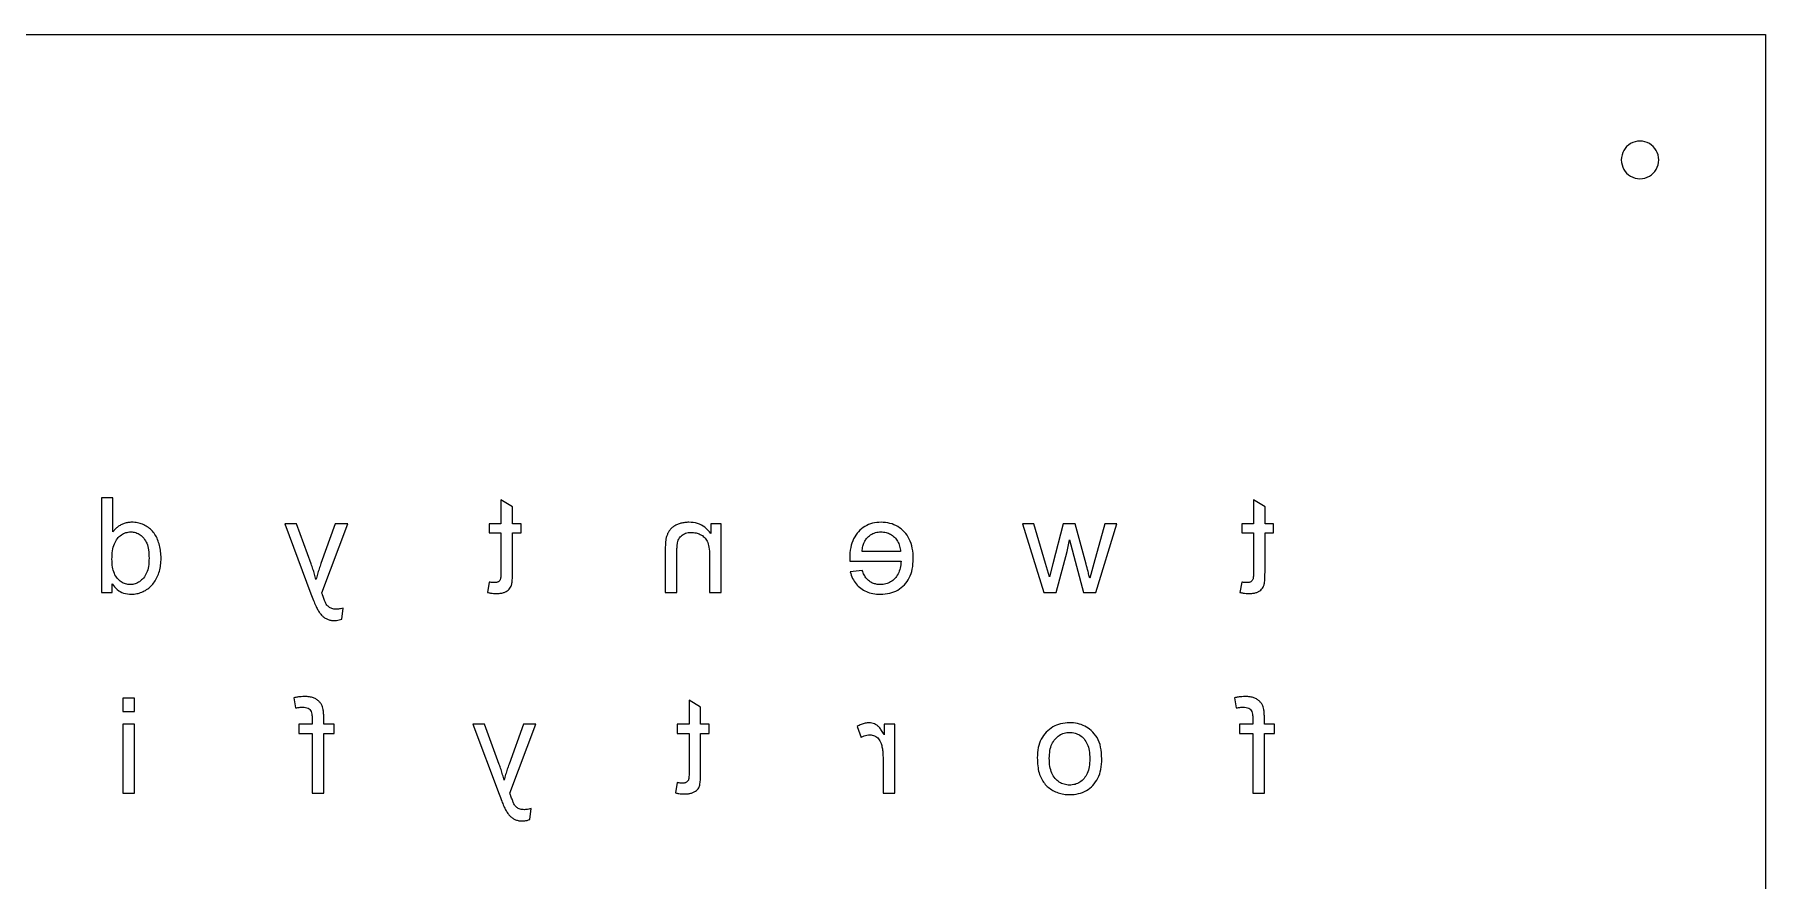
# Model space of a CAD drawing. Extents: x 20 to 296, y 20 to 296.
# Drawn here: x 158 to 296, y 228.5 to 296 of the extents above; entities that cross this region are included whole.
import ezdxf

# ---------------------------------------------------------------- set-up
doc = ezdxf.new("R2010")
doc.units = 0
doc.layers.add('english_lower_FINAL_Helvetica_C4_v3.0', color=7, linetype='CONTINUOUS')

msp = doc.modelspace()

# ---------------------------------------------------------------- linework, layer by layer
at = {"layer": 'english_lower_FINAL_Helvetica_C4_v3.0', "color": 1}
for p, q in [((19.999995, 296.000025), (295.999994, 296.000025)), ((295.999994, 296.000025), (295.999994, 20.000027))]:
    msp.add_line(p, q, dxfattribs=at)
at = {"layer": 'english_lower_FINAL_Helvetica_C4_v3.0', "color": 7}
for p, q in [((164.24602, 259.042852), (163.321012, 259.042852)), ((163.321012, 259.042852), (163.321012, 251.467087)), ((164.24602, 256.324672), (164.24602, 259.042852)), ((196.102909, 258.314215), (195.177901, 258.87232)), ((195.177901, 258.87232), (195.177901, 256.955125)), ((196.102909, 256.955125), (196.102909, 258.314215)), ((256.10293, 258.314215), (255.177922, 258.87232)), ((255.177922, 258.87232), (255.177922, 256.955125)), ((256.10293, 256.955125), (256.10293, 258.314215)), ((178.877345, 256.955125), (177.947169, 256.955125)), ((177.947169, 256.955125), (180.034897, 251.37407)), ((180.0504, 253.756353), (178.877345, 256.955125)), ((181.972763, 256.955125), (180.830714, 253.777024)), ((180.892726, 251.456752), (182.975286, 256.955125)), ((182.975286, 256.955125), (181.972763, 256.955125)), ((195.177901, 256.955125), (194.242558, 256.955125)), ((194.242558, 256.955125), (194.242558, 256.231654)), ((196.785038, 256.955125), (196.102909, 256.955125)), ((196.785038, 256.231654), (196.785038, 256.955125)), ((212.74453, 256.955125), (211.907372, 256.955125)), ((211.907372, 256.955125), (211.907372, 256.17481)), ((212.74453, 251.467087), (212.74453, 256.955125)), ((237.664665, 256.955125), (236.760327, 256.955125)), ((236.760327, 256.955125), (238.475985, 251.467087)), ((238.605176, 253.782191), (237.664665, 256.955125)), ((240.015943, 256.955125), (239.194287, 253.771856)), ((240.971956, 256.955125), (240.015943, 256.955125)), ((241.845288, 253.74085), (240.971956, 256.955125)), ((243.328402, 256.955125), (242.45507, 253.787359)), ((242.610099, 251.467087), (244.289583, 256.955125)), ((244.289583, 256.955125), (243.328402, 256.955125)), ((255.177922, 256.955125), (254.242579, 256.955125)), ((254.242579, 256.955125), (254.242579, 256.231654)), ((256.785059, 256.955125), (256.10293, 256.955125)), ((256.785059, 256.231654), (256.785059, 256.955125)), ((194.242558, 256.231654), (195.177901, 256.231654)), ((195.177901, 256.231654), (195.177901, 253.022548)), ((196.102909, 253.074224), (196.102909, 256.231654)), ((196.102909, 256.231654), (196.785038, 256.231654)), ((240.315666, 254.753708), (240.527539, 255.689052)), ((240.527539, 255.689052), (241.638582, 251.467087)), ((254.242579, 256.231654), (255.177922, 256.231654)), ((255.177922, 256.231654), (255.177922, 253.022548)), ((256.10293, 253.074224), (256.10293, 256.231654)), ((256.10293, 256.231654), (256.785059, 256.231654)), ((167.124397, 254.205938), (167.124397, 254.205938)), ((208.284854, 254.841558), (208.284854, 251.467087)), ((209.21503, 251.467087), (209.21503, 254.805385)), ((211.814354, 254.46432), (211.814354, 251.467087)), ((223.000639, 253.973394), (227.093413, 253.973394)), ((227.041736, 254.738205), (223.977323, 254.738205)), ((227.041736, 254.738205), (227.041736, 254.738205)), ((239.442334, 251.467087), (240.315666, 254.753708)), ((223.987659, 253.234421), (223.026477, 253.115566)), ((223.98766, 253.234421), (223.987659, 253.234421)), ((238.920402, 252.722825), (238.605176, 253.782191)), ((239.194287, 253.771856), (238.920402, 252.722825)), ((242.45507, 253.787359), (242.129508, 252.609136)), ((163.321012, 251.467087), (164.184008, 251.467087)), ((164.184008, 251.467087), (164.184008, 252.159551)), ((164.184008, 251.467087), (164.184008, 251.467087)), ((194.242558, 252.299078), (194.108199, 251.477423)), ((194.242558, 252.299078), (194.242558, 252.299078)), ((208.284854, 251.467087), (209.21503, 251.467087)), ((211.814354, 251.467087), (212.74453, 251.467087)), ((212.74453, 251.467087), (212.74453, 251.467087)), ((238.475985, 251.467087), (239.442334, 251.467087)), ((241.638582, 251.467087), (242.610099, 251.467087)), ((242.610099, 251.467087), (242.610099, 251.467087)), ((254.242579, 252.299078), (254.10822, 251.477423)), ((254.242579, 252.299078), (254.242579, 252.299078)), ((182.489527, 249.353521), (182.59288, 250.226853)), ((182.489527, 249.353521), (182.489527, 249.353521)), ((165.97193, 243.042863), (165.041754, 243.042863)), ((165.041754, 243.042863), (165.041754, 241.973161)), ((165.97193, 241.973161), (165.97193, 243.042863)), ((178.663776, 243.079036), (178.803303, 242.267717)), ((253.663803, 243.079036), (253.803329, 242.267717)), ((165.041754, 241.973161), (165.97193, 241.973161)), ((165.97193, 241.973161), (165.97193, 241.973161)), ((181.051228, 240.955135), (181.051228, 241.539079)), ((211.102915, 242.314226), (210.177906, 242.872331)), ((210.177906, 242.872331), (210.177906, 240.955135)), ((211.102915, 240.955135), (211.102915, 242.314226)), ((256.051254, 240.955135), (256.051254, 241.539079)), ((165.97193, 240.955135), (165.041754, 240.955135)), ((165.041754, 240.955135), (165.041754, 235.467098)), ((165.97193, 235.467098), (165.97193, 240.955135)), ((180.126219, 240.955135), (179.056517, 240.955135)), ((179.056517, 240.955135), (179.056517, 240.231665)), ((179.056517, 240.231665), (180.126219, 240.231665)), ((180.126219, 241.461564), (180.126219, 240.955135)), ((180.126219, 240.231665), (180.126219, 235.467098)), ((181.872883, 240.955135), (181.051228, 240.955135)), ((181.051228, 235.467098), (181.051228, 240.231665)), ((181.051228, 240.231665), (181.872883, 240.231665)), ((181.872883, 240.231665), (181.872883, 240.955135)), ((193.87735, 240.955135), (192.947174, 240.955135)), ((192.947174, 240.955135), (195.034902, 235.374081)), ((195.050405, 237.756364), (193.87735, 240.955135)), ((196.972768, 240.955135), (195.830719, 237.777035)), ((195.892731, 235.456763), (197.975291, 240.955135)), ((197.975291, 240.955135), (196.972768, 240.955135)), ((210.177906, 240.955135), (209.242563, 240.955135)), ((209.242563, 240.955135), (209.242563, 240.231665)), ((209.242563, 240.231665), (210.177906, 240.231665)), ((210.177906, 240.231665), (210.177906, 237.022559)), ((211.785043, 240.955135), (211.102915, 240.955135)), ((211.102915, 237.074235), (211.102915, 240.231665)), ((211.102915, 240.231665), (211.785043, 240.231665)), ((211.785043, 240.231665), (211.785043, 240.955135)), ((223.593099, 240.779435), (223.913493, 239.916439)), ((226.574829, 240.955135), (225.737671, 240.955135)), ((225.737671, 240.955135), (225.737671, 240.123145)), ((226.574829, 235.467098), (226.574829, 240.955135)), ((255.126246, 240.955135), (254.056544, 240.955135)), ((254.056544, 240.955135), (254.056544, 240.231665)), ((254.056544, 240.231665), (255.126246, 240.231665)), ((255.126246, 241.461564), (255.126246, 240.955135)), ((255.126246, 240.231665), (255.126246, 235.467098)), ((256.872909, 240.955135), (256.051254, 240.955135)), ((256.051254, 235.467098), (256.051254, 240.231665)), ((256.051254, 240.231665), (256.872909, 240.231665)), ((256.872909, 240.231665), (256.872909, 240.955135)), ((225.644653, 238.340308), (225.644653, 235.467098)), ((242.134759, 238.211117), (242.134759, 238.211117)), ((243.090773, 238.211117), (243.090773, 238.211117)), ((209.242563, 236.299089), (209.108204, 235.477433)), ((209.242563, 236.299089), (209.242563, 236.299089)), ((165.041754, 235.467098), (165.97193, 235.467098)), ((165.97193, 235.467098), (165.97193, 235.467098)), ((180.126219, 235.467098), (181.051228, 235.467098)), ((181.051228, 235.467098), (181.051228, 235.467098)), ((225.644653, 235.467098), (226.574829, 235.467098)), ((226.574829, 235.467098), (226.574829, 235.467098)), ((255.126246, 235.467098), (256.051254, 235.467098)), ((256.051254, 235.467098), (256.051254, 235.467098)), ((197.489533, 233.353532), (197.592886, 234.226864)), ((197.489533, 233.353532), (197.489533, 233.353532))]:
    msp.add_line(p, q, dxfattribs=at)
at = {"layer": 'english_lower_FINAL_Helvetica_C4_v3.0', "color": 1}
msp.add_open_spline([(284.499992, 286.00001), (284.54122, 286.264436), (284.622452, 286.785446), (285.219626, 287.359038), (285.998616, 287.571574), (286.785786, 287.359038), (287.358907, 286.785446), (287.571598, 286.000018), (287.358904, 285.214593), (286.785782, 284.641017), (285.998616, 284.428482), (285.219629, 284.641017), (284.622456, 285.214593), (284.541221, 285.735592), (284.499992, 286.00001)], degree=3, knots=[0, 0, 0, 0, 0.784292, 1.545323, 2.329612, 3.113902, 3.874932, 4.659224, 5.443492, 6.204516, 6.988806, 7.773094, 8.534118, 9.318387, 9.318387, 9.318387, 9.318387], dxfattribs=at)
at = {"layer": 'english_lower_FINAL_Helvetica_C4_v3.0', "color": 7}
for points, knots in [([(167.780688, 252.712489), (167.841182, 252.862706), (167.96503, 253.170242), (168.059465, 253.675799), (168.090599, 254.202526), (168.061721, 254.728769), (167.97107, 255.229359), (167.820437, 255.691993), (167.611287, 256.107955), (167.332628, 256.459498), (166.99373, 256.733963), (166.611539, 256.933499), (166.195203, 257.054232), (165.799844, 257.088831), (165.44583, 257.06481), (165.146429, 256.994678), (164.87568, 256.874756), (164.632826, 256.722285), (164.417816, 256.541074), (164.303126, 256.396605), (164.24602, 256.324672)], [0, 0, 0, 0, 0.484819, 0.992561, 1.533892, 2.065309, 2.569733, 3.055806, 3.520362, 3.959129, 4.390918, 4.819039, 5.244232, 5.682978, 6.002517, 6.305422, 6.600367, 6.886486, 7.163752, 7.438716, 7.438716, 7.438716, 7.438716]), ([(209.251203, 256.89828), (209.164404, 256.857976), (208.998926, 256.781139), (208.785796, 256.623849), (208.620012, 256.438409), (208.495378, 256.227987), (208.399047, 255.996531), (208.333342, 255.761797), (208.302381, 255.502612), (208.287256, 255.200647), (208.285718, 254.970775), (208.284854, 254.841558)], [0, 0, 0, 0, 0.286575, 0.546337, 0.788283, 1.027866, 1.276445, 1.538866, 1.75609, 2.058028, 2.445643, 2.445643, 2.445643, 2.445643]), ([(211.907372, 256.17481), (211.76457, 256.355223), (211.484703, 256.708801), (210.85466, 257.021483), (210.289287, 257.0933), (209.842901, 257.06617), (209.535529, 257.008369), (209.345241, 256.934691), (209.251203, 256.89828)], [0, 0, 0, 0, 0.683075, 1.338705, 2.047514, 2.369684, 2.678789, 2.98079, 2.98079, 2.98079, 2.98079]), ([(227.351795, 252.082037), (227.493913, 252.262663), (227.788165, 252.636643), (228.010643, 253.367279), (228.077628, 254.173406), (228.011988, 254.990294), (227.778102, 255.734899), (227.372183, 256.329893), (226.838008, 256.76708), (226.193998, 257.030035), (225.498777, 257.104293), (224.809459, 257.031027), (224.183573, 256.772524), (223.662814, 256.344582), (223.265746, 255.761641), (223.037157, 255.0315), (222.992959, 254.480594), (222.99598, 254.151003), (222.997808, 254.068316), (222.999635, 254.007078), (223.000639, 253.973394)], [0, 0, 0, 0, 0.68442, 1.41707, 2.247001, 3.105051, 3.86003, 4.561418, 5.234878, 5.902169, 6.618069, 7.3121, 7.9615, 8.619727, 9.306774, 10.047047, 10.888929, 10.95324, 11.035941, 11.137038, 11.137038, 11.137038, 11.137038]), ([(167.124397, 254.205938), (167.116583, 253.990492), (167.102161, 253.592869), (166.958326, 253.049124), (166.706874, 252.628799), (166.387171, 252.331491), (166.023123, 252.145044), (165.630873, 252.089898), (165.241591, 252.142315), (164.881968, 252.317744), (164.570667, 252.60321), (164.32798, 253.008504), (164.192538, 253.534415), (164.155248, 254.14855), (164.19297, 254.776434), (164.327254, 255.34552), (164.573171, 255.781899), (164.894247, 256.085672), (165.266929, 256.27279), (165.669045, 256.327316), (166.065301, 256.273778), (166.43229, 256.098102), (166.616002, 255.903403), (166.710986, 255.80274)], [0, 0, 0, 0, 0.64555, 1.191413, 1.667528, 2.094989, 2.485556, 2.875172, 3.26494, 3.647082, 4.056802, 4.515687, 5.043568, 5.669521, 6.355644, 6.925534, 7.408116, 7.835852, 8.233358, 8.638962, 9.034009, 9.419201, 9.831545, 9.831545, 9.831545, 9.831545]), ([(166.710986, 255.80274), (166.795217, 255.672067), (166.979382, 255.38636), (167.102044, 254.830584), (167.116494, 254.426778), (167.124397, 254.205938)], [0, 0, 0, 0, 0.463419, 1.013236, 1.67686, 1.67686, 1.67686, 1.67686]), ([(209.21503, 254.805385), (209.216881, 254.921107), (209.220252, 255.131806), (209.254116, 255.416368), (209.312708, 255.646963), (209.408233, 255.833119), (209.540474, 255.988421), (209.653324, 256.063837), (209.711123, 256.102463)], [0, 0, 0, 0, 0.347016, 0.63182, 0.858186, 1.056698, 1.254559, 1.462304, 1.462304, 1.462304, 1.462304]), ([(209.711123, 256.102463), (209.774462, 256.136819), (209.903271, 256.206686), (210.124242, 256.261352), (210.404441, 256.281909), (210.734241, 256.247625), (211.085961, 256.116635), (211.409884, 255.906578), (211.662681, 255.551851), (211.794412, 255.050247), (211.80721, 254.674224), (211.814354, 254.46432)], [0, 0, 0, 0, 0.215448, 0.438143, 0.676037, 1.056737, 1.421861, 1.79373, 2.198105, 2.696211, 3.325599, 3.325599, 3.325599, 3.325599]), ([(223.977323, 254.738205), (223.994705, 254.880109), (224.026918, 255.143089), (224.141507, 255.49895), (224.341228, 255.819981), (224.637064, 256.090505), (225.039475, 256.279339), (225.468246, 256.330537), (225.883405, 256.285827), (226.257051, 256.138082), (226.575371, 255.896198), (226.824861, 255.572993), (226.99097, 255.177097), (227.024324, 254.888737), (227.041736, 254.738205)], [0, 0, 0, 0, 0.428382, 0.793891, 1.111111, 1.552854, 1.976702, 2.423407, 2.831001, 3.218364, 3.613519, 4.015839, 4.430444, 4.883257, 4.883257, 4.883257, 4.883257]), ([(227.093413, 253.973394), (227.074922, 253.786627), (227.040226, 253.436169), (226.868307, 252.958327), (226.602483, 252.580669), (226.263568, 252.306144), (225.865488, 252.139657), (225.47131, 252.095712), (225.115209, 252.125443), (224.816625, 252.215817), (224.550156, 252.369004), (224.320448, 252.592353), (224.127132, 252.885567), (224.036073, 253.113329), (223.98766, 253.234421)], [0, 0, 0, 0, 0.56151, 1.053643, 1.504523, 1.930468, 2.345072, 2.781287, 3.107071, 3.41165, 3.709563, 4.020236, 4.364215, 4.754705, 4.754705, 4.754705, 4.754705]), ([(164.184008, 252.159551), (164.30756, 251.996782), (164.549173, 251.678475), (165.104793, 251.394727), (165.652485, 251.324418), (166.145096, 251.368675), (166.556083, 251.492137), (166.937082, 251.693991), (167.276704, 251.969106), (167.568411, 252.310079), (167.708852, 252.576312), (167.780688, 252.712489)], [0, 0, 0, 0, 0.606436, 1.185922, 1.813208, 2.241143, 2.661868, 3.091832, 3.526298, 3.966307, 4.427024, 4.427024, 4.427024, 4.427024]), ([(180.432805, 252.505784), (180.395885, 252.6473), (180.322282, 252.929422), (180.194789, 253.346641), (180.098445, 253.620023), (180.0504, 253.756353)], [0, 0, 0, 0, 0.438733, 0.874643, 1.30826, 1.30826, 1.30826, 1.30826]), ([(180.830714, 253.777024), (180.782168, 253.640672), (180.683977, 253.364878), (180.551535, 252.940763), (180.472683, 252.651879), (180.432805, 252.505784)], [0, 0, 0, 0, 0.434181, 0.878201, 1.3325, 1.3325, 1.3325, 1.3325]), ([(194.108199, 251.477423), (194.192228, 251.461015), (194.353446, 251.429536), (194.588312, 251.401657), (194.84322, 251.390513), (195.108861, 251.40432), (195.375369, 251.453985), (195.593237, 251.543963), (195.765094, 251.664707), (195.899583, 251.806569), (196.007941, 251.987954), (196.065143, 252.252685), (196.098135, 252.621258), (196.10117, 252.909261), (196.102909, 253.074224)], [0, 0, 0, 0, 0.256782, 0.492664, 0.708752, 1.021615, 1.288832, 1.518109, 1.722963, 1.91429, 2.101104, 2.348729, 2.717583, 3.212116, 3.212116, 3.212116, 3.212116]), ([(195.177901, 253.022548), (195.177258, 252.944547), (195.176143, 252.809405), (195.162356, 252.638599), (195.140431, 252.517785), (195.092688, 252.439046), (195.038529, 252.377676), (194.969971, 252.324845), (194.881086, 252.287979), (194.772432, 252.266765), (194.655218, 252.261085), (194.529058, 252.266401), (194.392855, 252.278737), (194.295141, 252.291961), (194.242558, 252.299078)], [0, 0, 0, 0, 0.233749, 0.404985, 0.515422, 0.596968, 0.677505, 0.760303, 0.854169, 0.96329, 1.090977, 1.20531, 1.341924, 1.501098, 1.501098, 1.501098, 1.501098]), ([(223.026477, 253.115566), (223.083637, 252.938963), (223.1942, 252.597367), (223.484876, 252.150039), (223.858193, 251.789578), (224.317349, 251.525902), (224.85545, 251.372313), (225.490167, 251.323552), (226.169563, 251.3905), (226.843601, 251.632641), (227.183669, 251.933364), (227.351795, 252.082037)], [0, 0, 0, 0, 0.554895, 1.073316, 1.581748, 2.0988, 2.644921, 3.246591, 3.998672, 4.681959, 5.350074, 5.350074, 5.350074, 5.350074]), ([(242.129508, 252.609136), (242.115949, 252.664074), (242.071323, 252.844886), (241.976093, 253.222002), (241.894843, 253.544285), (241.845288, 253.74085)], [0, 0, 0, 0, 0.169758, 0.558711, 1.166859, 1.166859, 1.166859, 1.166859]), ([(254.10822, 251.477423), (254.192249, 251.461015), (254.353467, 251.429536), (254.588333, 251.401657), (254.843241, 251.390513), (255.108882, 251.40432), (255.37539, 251.453985), (255.593258, 251.543963), (255.765115, 251.664707), (255.899604, 251.806569), (256.007962, 251.987954), (256.065164, 252.252685), (256.098156, 252.621258), (256.101191, 252.909261), (256.10293, 253.074224)], [0, 0, 0, 0, 0.256782, 0.492664, 0.708752, 1.021615, 1.288832, 1.518109, 1.722963, 1.91429, 2.101104, 2.348729, 2.717583, 3.212116, 3.212116, 3.212116, 3.212116]), ([(255.177922, 253.022548), (255.177279, 252.944547), (255.176164, 252.809405), (255.162377, 252.638599), (255.140452, 252.517785), (255.09271, 252.439046), (255.03855, 252.377676), (254.969992, 252.324845), (254.881107, 252.287979), (254.772453, 252.266765), (254.655239, 252.261085), (254.529079, 252.266401), (254.392876, 252.278737), (254.295162, 252.291961), (254.242579, 252.299078)], [0, 0, 0, 0, 0.233749, 0.404985, 0.515422, 0.596968, 0.677505, 0.760303, 0.854169, 0.96329, 1.090977, 1.20531, 1.341924, 1.501098, 1.501098, 1.501098, 1.501098]), ([(180.034897, 251.37407), (180.102923, 251.193551), (180.22386, 250.872624), (180.39597, 250.456354), (180.552584, 250.124125), (180.717274, 249.854913), (180.90702, 249.625996), (181.117907, 249.451207), (181.351433, 249.326292), (181.612233, 249.254491), (181.8578, 249.233828), (182.082192, 249.249281), (182.283305, 249.287876), (182.418735, 249.330987), (182.489527, 249.353521)], [0, 0, 0, 0, 0.578701, 1.028817, 1.351102, 1.679643, 1.972982, 2.238972, 2.496342, 2.761345, 3.044871, 3.231334, 3.434712, 3.65745, 3.65745, 3.65745, 3.65745]), ([(182.59288, 250.226853), (182.528227, 250.210503), (182.405529, 250.179475), (182.227435, 250.151289), (182.04971, 250.140693), (181.87531, 250.150597), (181.707135, 250.183083), (181.564772, 250.241739), (181.445522, 250.322589), (181.342806, 250.420495), (181.252934, 250.537584), (181.174482, 250.703802), (181.081807, 250.935519), (181.005497, 251.140782), (180.953066, 251.294671), (180.925264, 251.370386), (180.904256, 251.426147), (180.892726, 251.456752)], [0, 0, 0, 0, 0.199994, 0.379545, 0.540005, 0.733272, 0.902187, 1.051474, 1.191774, 1.331894, 1.475785, 1.631655, 1.881163, 2.225047, 2.288238, 2.368886, 2.467002, 2.467002, 2.467002, 2.467002]), ([(181.051228, 241.539079), (181.049532, 241.65152), (181.04645, 241.855933), (181.016193, 242.131682), (180.957689, 242.374378), (180.848925, 242.590827), (180.688371, 242.789563), (180.48096, 242.958396), (180.217011, 243.086809), (179.892606, 243.158586), (179.567307, 243.177268), (179.254122, 243.164261), (178.964047, 243.133334), (178.766166, 243.097551), (178.663776, 243.079036)], [0, 0, 0, 0, 0.337222, 0.613055, 0.830726, 1.08263, 1.332548, 1.592156, 1.878733, 2.204618, 2.582128, 2.853339, 3.144383, 3.456453, 3.456453, 3.456453, 3.456453]), ([(256.051254, 241.539079), (256.049559, 241.65152), (256.046477, 241.855933), (256.016219, 242.131682), (255.957716, 242.374378), (255.848951, 242.590827), (255.688397, 242.789563), (255.480987, 242.958396), (255.217037, 243.086809), (254.892632, 243.158586), (254.567333, 243.177268), (254.254148, 243.164261), (253.964073, 243.133334), (253.766192, 243.097551), (253.663803, 243.079036)], [0, 0, 0, 0, 0.337222, 0.613055, 0.830726, 1.08263, 1.332548, 1.592156, 1.878733, 2.204618, 2.582128, 2.853339, 3.144383, 3.456453, 3.456453, 3.456453, 3.456453]), ([(178.803303, 242.267717), (178.866358, 242.278045), (178.989758, 242.298258), (179.172761, 242.315141), (179.377613, 242.322676), (179.59169, 242.309929), (179.799518, 242.253061), (179.962611, 242.146507), (180.064407, 241.9708), (180.118218, 241.737198), (180.123348, 241.560476), (180.126219, 241.461564)], [0, 0, 0, 0, 0.191643, 0.375044, 0.550837, 0.806565, 1.015278, 1.19144, 1.375125, 1.608256, 1.904603, 1.904603, 1.904603, 1.904603]), ([(253.803329, 242.267717), (253.866385, 242.278045), (253.989784, 242.298258), (254.172787, 242.315141), (254.37764, 242.322676), (254.591717, 242.309929), (254.799544, 242.253061), (254.962638, 242.146507), (255.064434, 241.9708), (255.118244, 241.737198), (255.123374, 241.560476), (255.126246, 241.461564)], [0, 0, 0, 0, 0.191643, 0.375044, 0.550837, 0.806565, 1.015278, 1.19144, 1.375125, 1.608256, 1.904603, 1.904603, 1.904603, 1.904603]), ([(225.737671, 240.123145), (225.670871, 240.239738), (225.550483, 240.449862), (225.356102, 240.711831), (225.164233, 240.89484), (224.964433, 241.001854), (224.760931, 241.066238), (224.514039, 241.088068), (224.226259, 241.054642), (223.90128, 240.953387), (223.698604, 240.838988), (223.593099, 240.779435)], [0, 0, 0, 0, 0.402848, 0.726012, 0.975985, 1.190812, 1.400029, 1.612337, 1.929317, 2.263283, 2.625892, 2.625892, 2.625892, 2.625892]), ([(238.66727, 240.335018), (238.522267, 240.15678), (238.22406, 239.790222), (237.993532, 239.07132), (237.932992, 238.340467), (237.968628, 237.661164), (238.068296, 237.096424), (238.247653, 236.625126), (238.49958, 236.238479), (238.813975, 235.918349), (239.189476, 235.667272), (239.605388, 235.479853), (240.053205, 235.366453), (240.60286, 235.32562), (241.223928, 235.391982), (241.880282, 235.636218), (242.215549, 235.933661), (242.382806, 236.082048)], [0, 0, 0, 0, 0.684229, 1.40716, 2.219539, 2.876794, 3.443335, 3.933286, 4.378575, 4.818297, 5.270105, 5.725776, 6.180741, 6.648468, 7.372589, 8.041439, 8.707292, 8.707292, 8.707292, 8.707292]), ([(242.243279, 240.469377), (242.079829, 240.591776), (241.752689, 240.836752), (241.153153, 241.037486), (240.495508, 241.102619), (239.819061, 241.029626), (239.168708, 240.781935), (238.834699, 240.484243), (238.66727, 240.335018)], [0, 0, 0, 0, 0.60929, 1.21947, 1.867256, 2.580605, 3.245295, 3.913372, 3.913372, 3.913372, 3.913372]), ([(239.37007, 239.78208), (239.475113, 239.887117), (239.680035, 240.092026), (240.084628, 240.272935), (240.518879, 240.327321), (240.955637, 240.274341), (241.358571, 240.091852), (241.701067, 239.792334), (241.961959, 239.369412), (242.111815, 238.824883), (242.126702, 238.426654), (242.134759, 238.211117)], [0, 0, 0, 0, 0.442599, 0.863437, 1.300314, 1.742806, 2.166066, 2.607636, 3.088274, 3.635562, 4.281246, 4.281246, 4.281246, 4.281246]), ([(243.090773, 238.211117), (243.075168, 238.52209), (243.046118, 239.100985), (242.770181, 239.905934), (242.414376, 240.286415), (242.243279, 240.469377)], [0, 0, 0, 0, 0.933216, 1.737233, 2.481996, 2.481996, 2.481996, 2.481996]), ([(223.913493, 239.916439), (223.988057, 239.956563), (224.132373, 240.034221), (224.364135, 240.101895), (224.585167, 240.125188), (224.792017, 240.105017), (224.979414, 240.041326), (225.147797, 239.936435), (225.296607, 239.799399), (225.414171, 239.62595), (225.510219, 239.385062), (225.581415, 239.080882), (225.63567, 238.717548), (225.641613, 238.467988), (225.644653, 238.340308)], [0, 0, 0, 0, 0.253449, 0.490542, 0.719018, 0.916473, 1.109306, 1.307242, 1.507523, 1.712014, 1.929983, 2.281754, 2.647162, 3.029955, 3.029955, 3.029955, 3.029955]), ([(241.674839, 236.629818), (241.56935, 236.52568), (241.362747, 236.321722), (240.95441, 236.143594), (240.518542, 236.089773), (240.081015, 236.14313), (239.679824, 236.328111), (239.337881, 236.630745), (239.076165, 237.060274), (238.931304, 237.61507), (238.890136, 238.230916), (238.933376, 238.837374), (239.075334, 239.376204), (239.275602, 239.65199), (239.37007, 239.78208)], [0, 0, 0, 0, 0.44157, 0.86483, 1.307322, 1.747045, 2.169448, 2.612478, 3.097989, 3.655206, 4.315773, 4.941472, 5.477691, 5.956473, 5.956473, 5.956473, 5.956473]), ([(195.432811, 236.505794), (195.39589, 236.647311), (195.322287, 236.929433), (195.194795, 237.346651), (195.09845, 237.620034), (195.050405, 237.756364)], [0, 0, 0, 0, 0.438733, 0.874643, 1.30826, 1.30826, 1.30826, 1.30826]), ([(195.830719, 237.777035), (195.782174, 237.640683), (195.683982, 237.364889), (195.551541, 236.940774), (195.472688, 236.651889), (195.432811, 236.505794)], [0, 0, 0, 0, 0.434181, 0.878201, 1.3325, 1.3325, 1.3325, 1.3325]), ([(242.134759, 238.211117), (242.126024, 237.995939), (242.109871, 237.597985), (241.967604, 237.045436), (241.768184, 236.762334), (241.674839, 236.629818)], [0, 0, 0, 0, 0.646256, 1.195198, 1.67827, 1.67827, 1.67827, 1.67827]), ([(242.382806, 236.082048), (242.525834, 236.263514), (242.824248, 236.642125), (243.052204, 237.390126), (243.077342, 237.925224), (243.090773, 238.211117)], [0, 0, 0, 0, 0.688416, 1.436313, 2.294311, 2.294311, 2.294311, 2.294311]), ([(209.108204, 235.477433), (209.192233, 235.461026), (209.353451, 235.429547), (209.588317, 235.401668), (209.843225, 235.390524), (210.108866, 235.404331), (210.375374, 235.453996), (210.593242, 235.543974), (210.765099, 235.664718), (210.899588, 235.80658), (211.007946, 235.987965), (211.065148, 236.252696), (211.09814, 236.621269), (211.101176, 236.909272), (211.102915, 237.074235)], [0, 0, 0, 0, 0.256782, 0.492664, 0.708752, 1.021615, 1.288832, 1.518109, 1.722963, 1.91429, 2.101104, 2.348729, 2.717583, 3.212116, 3.212116, 3.212116, 3.212116]), ([(210.177906, 237.022559), (210.177263, 236.944558), (210.176148, 236.809416), (210.162361, 236.63861), (210.140436, 236.517796), (210.092694, 236.439057), (210.038534, 236.377687), (209.969976, 236.324856), (209.881091, 236.28799), (209.772438, 236.266776), (209.655223, 236.261096), (209.529063, 236.266412), (209.392861, 236.278748), (209.295146, 236.291972), (209.242563, 236.299089)], [0, 0, 0, 0, 0.233749, 0.404985, 0.515422, 0.596968, 0.677505, 0.760303, 0.854169, 0.96329, 1.090977, 1.20531, 1.341924, 1.501098, 1.501098, 1.501098, 1.501098]), ([(195.034902, 235.374081), (195.102928, 235.193562), (195.223865, 234.872635), (195.395975, 234.456365), (195.552589, 234.124136), (195.717279, 233.854924), (195.907025, 233.626007), (196.117912, 233.451217), (196.351438, 233.326302), (196.612238, 233.254502), (196.857805, 233.233839), (197.082198, 233.249291), (197.28331, 233.287887), (197.418741, 233.330998), (197.489533, 233.353532)], [0, 0, 0, 0, 0.578701, 1.028817, 1.351102, 1.679643, 1.972982, 2.238972, 2.496342, 2.761345, 3.044871, 3.231334, 3.434712, 3.65745, 3.65745, 3.65745, 3.65745]), ([(197.592886, 234.226864), (197.528232, 234.210514), (197.405534, 234.179486), (197.22744, 234.1513), (197.049715, 234.140704), (196.875315, 234.150608), (196.70714, 234.183093), (196.564777, 234.24175), (196.445528, 234.3226), (196.342811, 234.420506), (196.25294, 234.537594), (196.174488, 234.703813), (196.081813, 234.93553), (196.005502, 235.140793), (195.953072, 235.294681), (195.92527, 235.370397), (195.904261, 235.426158), (195.892731, 235.456763)], [0, 0, 0, 0, 0.199994, 0.379545, 0.540005, 0.733272, 0.902187, 1.051474, 1.191774, 1.331894, 1.475785, 1.631655, 1.881163, 2.225047, 2.288238, 2.368886, 2.467002, 2.467002, 2.467002, 2.467002])]:
    msp.add_open_spline(points, degree=3, knots=knots, dxfattribs=at)

doc.saveas('drawing.dxf')
